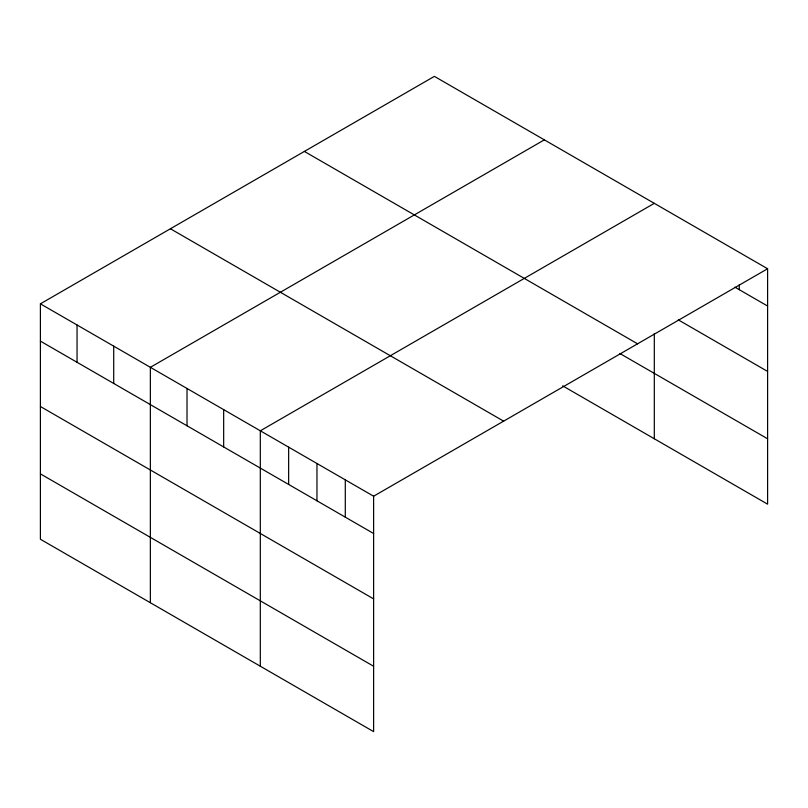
<?xml version="1.0" encoding="UTF-8"?>
<svg xmlns="http://www.w3.org/2000/svg" width="808" height="808" viewBox="0 0 808 808"><rect width="100%" height="100%" fill="white"/><g stroke="black" fill="none" stroke-linecap="round" stroke-linejoin="round"><path stroke-width="1.21" d="M40.4 303.828L373.619 496.213L373.619 731.634L40.4 539.249L40.4 303.828L434.381 76.366L767.6 268.751L767.6 504.172L562.671 385.85M544.35 139.855L150.359 367.317L150.359 602.738M654.308 203.333L260.317 430.805L260.317 666.226M373.619 496.213L767.6 268.751M734.916 287.173L767.6 306.04M678.276 319.847L767.6 371.428M304.374 151.429L637.583 343.814M619.807 353.46L767.6 438.784M170.417 228.765L503.626 421.15M40.4 341.127L373.619 533.512M40.4 406.505L373.619 598.89M40.4 473.872L373.619 666.257M739.28 284.719L739.28 289.688M654.308 333.462L654.308 438.754M345.289 479.861L345.289 517.15M316.968 463.509L316.968 500.798M288.648 447.157L288.648 484.446M223.665 409.636L223.665 446.935M187.012 388.476L187.012 425.776M113.706 346.157L113.706 383.446M77.053 324.998L77.053 362.287"/></g></svg>
